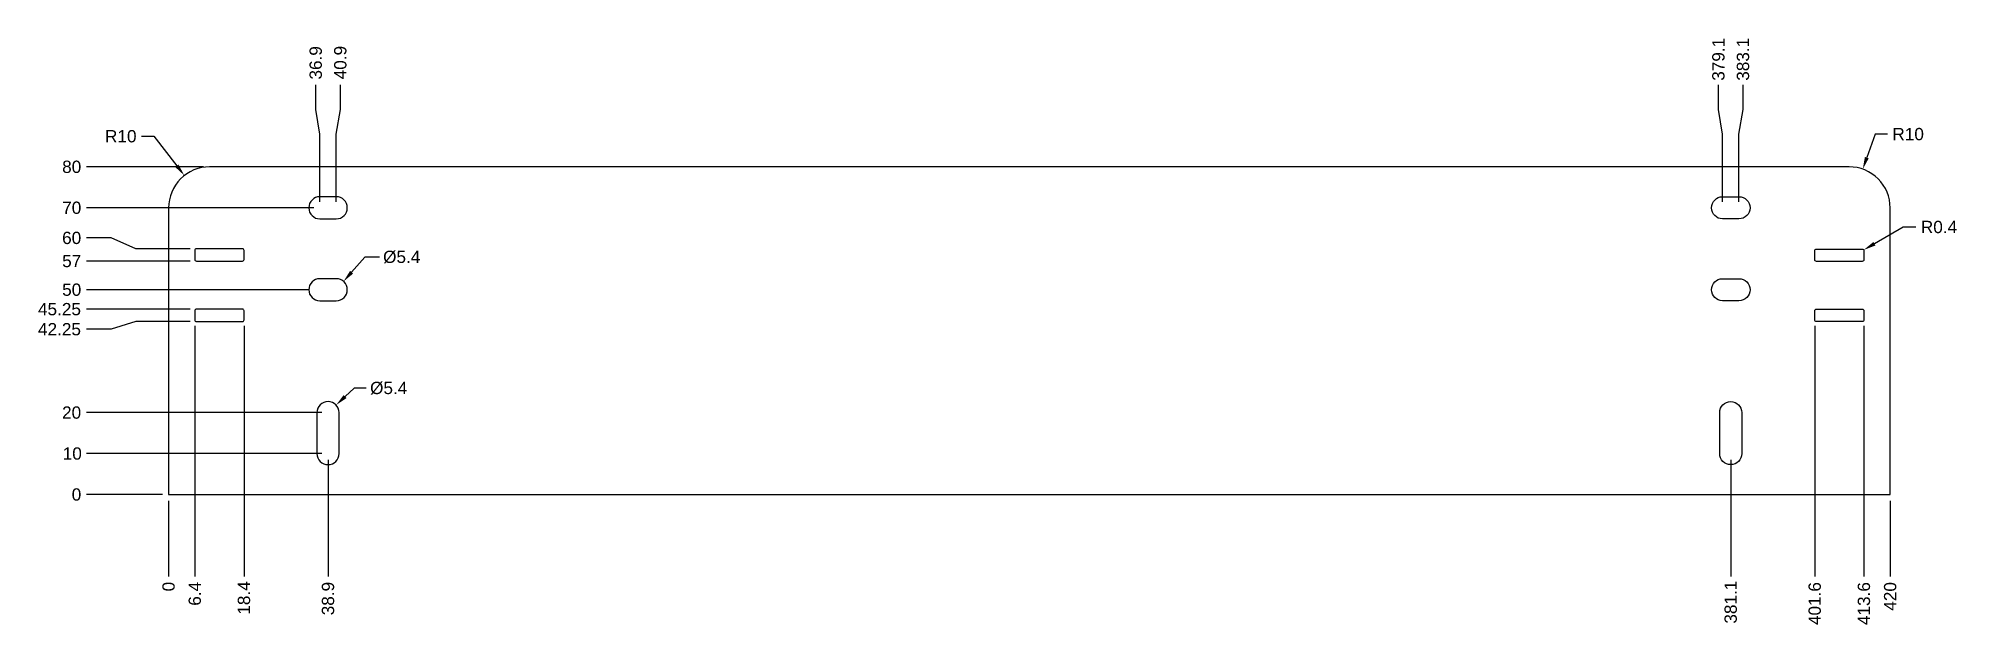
# Model space of a CAD drawing. Header units: millimetres. Extents: x -32 to 436, y -32 to 111.
import ezdxf

# ---------------------------------------------------------------- set-up
doc = ezdxf.new("R2010")
doc.units = ezdxf.units.MM
doc.layers.add('Dimensions', color=7, linetype='Continuous')
doc.layers.add('Parts', color=7, linetype='Continuous')
doc.styles.get("Standard").update_dxf_attribs({"font": 'arial.ttf'})
doc.dimstyles.new('Copy of Standard', dxfattribs={"dimtxt": 3, "dimasz": 3, "dimexe": 3, "dimexo": 1.5, "dimgap": 1.5, "dimtad": 0, "dimtoh": 1, "dimdsep": 46, "dimtxsty": 'Standard', "dimcen": 0, "dimadec": 0, "dimazin": 2, "dimtfac": 1, "dimtofl": 0, "dimtmove": 0, "dimatfit": 3, "dimfxl": 1, "dimtolj": 1, "dimtzin": 0, "dimarcsym": 0})

# ---------------------------------------------------------------- blocks, each defined once
blk = doc.blocks.new('*D1')
at = {"layer": 'Defpoints', "color": 0}
for p in [(38.9, 10), (0, 0), (38.9, -20)]:
    blk.add_point(p, dxfattribs=at)
at = {"layer": 'Dimensions', "color": 0, "lineweight": -2}
blk.add_line((38.9, 8.5), (38.9, -20), dxfattribs=at)
at = {"layer": 'Dimensions', "color": 0, "insert": (38.9, -25.394), "char_height": 3, "attachment_point": 5, "rotation": 90}
blk.add_mtext('\\A1;38.9', dxfattribs=at)
blk = doc.blocks.new('*D2')
at = {"layer": 'Defpoints', "color": 0}
for p in [(381.1, 10), (0, 0), (381.1, -20)]:
    blk.add_point(p, dxfattribs=at)
at = {"layer": 'Dimensions', "color": 0, "lineweight": -2}
blk.add_line((381.1, 8.5), (381.1, -20), dxfattribs=at)
at = {"layer": 'Dimensions', "color": 0, "insert": (381.1, -26.2655), "char_height": 3, "attachment_point": 5, "rotation": 90}
blk.add_mtext('\\A1;381.1', dxfattribs=at)
blk = doc.blocks.new('*D3')
at = {"layer": 'Defpoints', "color": 0}
for p in [(35.9, 100), (36.9, 70), (0, 0)]:
    blk.add_point(p, dxfattribs=at)
at = {"layer": 'Dimensions', "color": 0, "lineweight": -2}
for p, q in [((35.9, 94), (35.9, 100)), ((36.9, 88), (35.9, 94)), ((36.9, 71.5), (36.9, 88))]:
    blk.add_line(p, q, dxfattribs=at)
at = {"layer": 'Dimensions', "color": 0, "insert": (35.9, 105.394), "char_height": 3, "attachment_point": 5, "rotation": 90}
blk.add_mtext('\\A1;36.9', dxfattribs=at)
blk = doc.blocks.new('*D4')
at = {"layer": 'Defpoints', "color": 0}
for p in [(41.9, 100), (40.9, 70), (0, 0)]:
    blk.add_point(p, dxfattribs=at)
at = {"layer": 'Dimensions', "color": 0, "lineweight": -2}
for p, q in [((41.9, 94), (41.9, 100)), ((40.9, 88), (41.9, 94)), ((40.9, 71.5), (40.9, 88))]:
    blk.add_line(p, q, dxfattribs=at)
at = {"layer": 'Dimensions', "color": 0, "insert": (41.9, 105.4555), "char_height": 3, "attachment_point": 5, "rotation": 90}
blk.add_mtext('\\A1;40.9', dxfattribs=at)
blk = doc.blocks.new('*D5')
at = {"layer": 'Defpoints', "color": 0}
for p in [(378.1, 100), (379.1, 70), (0, 0)]:
    blk.add_point(p, dxfattribs=at)
at = {"layer": 'Dimensions', "color": 0, "lineweight": -2}
for p, q in [((378.1, 94), (378.1, 100)), ((379.1, 88), (378.1, 94)), ((379.1, 71.5), (379.1, 88))]:
    blk.add_line(p, q, dxfattribs=at)
at = {"layer": 'Dimensions', "color": 0, "insert": (378.1, 106.2655), "char_height": 3, "attachment_point": 5, "rotation": 90}
blk.add_mtext('\\A1;379.1', dxfattribs=at)
blk = doc.blocks.new('*D6')
at = {"layer": 'Defpoints', "color": 0}
for p in [(384.1, 100), (383.1, 70), (0, 0)]:
    blk.add_point(p, dxfattribs=at)
at = {"layer": 'Dimensions', "color": 0, "lineweight": -2}
for p, q in [((384.1, 94), (384.1, 100)), ((383.1, 88), (384.1, 94)), ((383.1, 71.5), (383.1, 88))]:
    blk.add_line(p, q, dxfattribs=at)
at = {"layer": 'Dimensions', "color": 0, "insert": (384.1, 106.2655), "char_height": 3, "attachment_point": 5, "rotation": 90}
blk.add_mtext('\\A1;383.1', dxfattribs=at)
blk = doc.blocks.new('*D7')
at = {"layer": 'Defpoints', "color": 0}
for p in [(6.4, 42.65), (0, 0), (6.4, -20)]:
    blk.add_point(p, dxfattribs=at)
at = {"layer": 'Dimensions', "color": 0, "lineweight": -2}
blk.add_line((6.4, 41.15), (6.4, -20), dxfattribs=at)
at = {"layer": 'Dimensions', "color": 0, "insert": (6.4, -24.2315), "char_height": 3, "attachment_point": 5, "rotation": 90}
blk.add_mtext('\\A1;6.4', dxfattribs=at)
blk = doc.blocks.new('*D8')
at = {"layer": 'Defpoints', "color": 0}
for p in [(18.4, 42.65), (0, 0), (18.4, -20)]:
    blk.add_point(p, dxfattribs=at)
at = {"layer": 'Dimensions', "color": 0, "lineweight": -2}
blk.add_line((18.4, 41.15), (18.4, -20), dxfattribs=at)
at = {"layer": 'Dimensions', "color": 0, "insert": (18.4, -25.2455), "char_height": 3, "attachment_point": 5, "rotation": 90}
blk.add_mtext('\\A1;18.4', dxfattribs=at)
blk = doc.blocks.new('*D9')
at = {"layer": 'Defpoints', "color": 0}
for p in [(-20, 62.64), (6.8, 60), (0, 0)]:
    blk.add_point(p, dxfattribs=at)
at = {"layer": 'Dimensions', "color": 0, "lineweight": -2}
for p, q in [((-14, 62.64), (-20, 62.64)), ((-8, 60), (-14, 62.64)), ((5.3, 60), (-8, 60))]:
    blk.add_line(p, q, dxfattribs=at)
at = {"layer": 'Dimensions', "color": 0, "insert": (-23.65, 62.64), "char_height": 3, "attachment_point": 5}
blk.add_mtext('\\A1;60', dxfattribs=at)
blk = doc.blocks.new('*D10')
at = {"layer": 'Defpoints', "color": 0}
for p in [(-20, 57), (6.8, 57), (0, 0)]:
    blk.add_point(p, dxfattribs=at)
at = {"layer": 'Dimensions', "color": 0, "lineweight": -2}
blk.add_line((5.3, 57), (-20, 57), dxfattribs=at)
at = {"layer": 'Dimensions', "color": 0, "insert": (-23.64, 57), "char_height": 3, "attachment_point": 5}
blk.add_mtext('\\A1;57', dxfattribs=at)
blk = doc.blocks.new('*D11')
at = {"layer": 'Defpoints', "color": 0}
for p in [(-20, 45.25), (6.8, 45.25), (0, 0)]:
    blk.add_point(p, dxfattribs=at)
at = {"layer": 'Dimensions', "color": 0, "lineweight": -2}
blk.add_line((5.3, 45.25), (-20, 45.25), dxfattribs=at)
at = {"layer": 'Dimensions', "color": 0, "insert": (-26.627, 45.25), "char_height": 3, "attachment_point": 5}
blk.add_mtext('\\A1;45.25', dxfattribs=at)
blk = doc.blocks.new('*D12')
at = {"layer": 'Defpoints', "color": 0}
for p in [(6.8, 42.25), (-20, 40.35), (0, 0)]:
    blk.add_point(p, dxfattribs=at)
at = {"layer": 'Dimensions', "color": 0, "lineweight": -2}
for p, q in [((-8, 42.25), (-14, 40.35)), ((5.3, 42.25), (-8, 42.25)), ((-14, 40.35), (-20, 40.35))]:
    blk.add_line(p, q, dxfattribs=at)
at = {"layer": 'Dimensions', "color": 0, "insert": (-26.63, 40.35), "char_height": 3, "attachment_point": 5}
blk.add_mtext('\\A1;42.25', dxfattribs=at)
blk = doc.blocks.new('*D13')
at = {"layer": 'Defpoints', "color": 0}
for p in [(-20, 0), (0, 0), (0, 0)]:
    blk.add_point(p, dxfattribs=at)
at = {"layer": 'Dimensions', "color": 0, "lineweight": -2}
blk.add_line((-1.5, 0), (-20, 0), dxfattribs=at)
at = {"layer": 'Dimensions', "color": 0, "insert": (-22.4765, 0), "char_height": 3, "attachment_point": 5}
blk.add_mtext('\\A1;0', dxfattribs=at)
blk = doc.blocks.new('*D14')
at = {"layer": 'Defpoints', "color": 0}
for p in [(0, 0), (0, 0), (0, -20)]:
    blk.add_point(p, dxfattribs=at)
at = {"layer": 'Dimensions', "color": 0, "lineweight": -2}
blk.add_line((0, -1.5), (0, -20), dxfattribs=at)
at = {"layer": 'Dimensions', "color": 0, "insert": (0, -22.4765), "char_height": 3, "attachment_point": 5, "rotation": 90}
blk.add_mtext('\\A1;0', dxfattribs=at)
blk = doc.blocks.new('*D15')
at = {"layer": 'Defpoints', "color": 0}
for p in [(-20, 80), (10, 80), (0, 0)]:
    blk.add_point(p, dxfattribs=at)
at = {"layer": 'Dimensions', "color": 0, "lineweight": -2}
blk.add_line((8.5, 80), (-20, 80), dxfattribs=at)
at = {"layer": 'Dimensions', "color": 0, "insert": (-23.642, 80), "char_height": 3, "attachment_point": 5}
blk.add_mtext('\\A1;80', dxfattribs=at)
blk = doc.blocks.new('*D16')
at = {"layer": 'Defpoints', "color": 0}
for p in [(0, 0), (420, 0), (420, -20)]:
    blk.add_point(p, dxfattribs=at)
at = {"layer": 'Dimensions', "color": 0, "lineweight": -2}
blk.add_line((420, -1.5), (420, -20), dxfattribs=at)
at = {"layer": 'Dimensions', "color": 0, "insert": (420, -24.8645), "char_height": 3, "attachment_point": 5, "rotation": 90}
blk.add_mtext('\\A1;420', dxfattribs=at)
blk = doc.blocks.new('*D17')
at = {"layer": 'Defpoints', "color": 0}
for p in [(401.6, 42.65), (0, 0), (401.6, -20)]:
    blk.add_point(p, dxfattribs=at)
at = {"layer": 'Dimensions', "color": 0, "lineweight": -2}
blk.add_line((401.6, 41.15), (401.6, -20), dxfattribs=at)
at = {"layer": 'Dimensions', "color": 0, "insert": (401.6, -26.6165), "char_height": 3, "attachment_point": 5, "rotation": 90}
blk.add_mtext('\\A1;401.6', dxfattribs=at)
blk = doc.blocks.new('*D18')
at = {"layer": 'Defpoints', "color": 0}
for p in [(413.6, 42.65), (0, 0), (413.6, -20)]:
    blk.add_point(p, dxfattribs=at)
at = {"layer": 'Dimensions', "color": 0, "lineweight": -2}
blk.add_line((413.6, 41.15), (413.6, -20), dxfattribs=at)
at = {"layer": 'Dimensions', "color": 0, "insert": (413.6, -26.6165), "char_height": 3, "attachment_point": 5, "rotation": 90}
blk.add_mtext('\\A1;413.6', dxfattribs=at)
blk = doc.blocks.new('*D19')
at = {"layer": 'Defpoints', "color": 0}
for p in [(-20, 10), (38.9, 10), (0, 0)]:
    blk.add_point(p, dxfattribs=at)
at = {"layer": 'Dimensions', "color": 0, "lineweight": -2}
blk.add_line((37.4, 10), (-20, 10), dxfattribs=at)
at = {"layer": 'Dimensions', "color": 0, "insert": (-23.4995, 10), "char_height": 3, "attachment_point": 5}
blk.add_mtext('\\A1;10', dxfattribs=at)
blk = doc.blocks.new('*D20')
at = {"layer": 'Defpoints', "color": 0}
for p in [(-20, 20), (38.9, 20), (0, 0)]:
    blk.add_point(p, dxfattribs=at)
at = {"layer": 'Dimensions', "color": 0, "lineweight": -2}
blk.add_line((37.4, 20), (-20, 20), dxfattribs=at)
at = {"layer": 'Dimensions', "color": 0, "insert": (-23.666, 20), "char_height": 3, "attachment_point": 5}
blk.add_mtext('\\A1;20', dxfattribs=at)
blk = doc.blocks.new('*D21')
at = {"layer": 'Defpoints', "color": 0}
for p in [(-20, 50), (35.9, 50), (0, 0)]:
    blk.add_point(p, dxfattribs=at)
at = {"layer": 'Dimensions', "color": 0, "lineweight": -2}
blk.add_line((34.4, 50), (-20, 50), dxfattribs=at)
at = {"layer": 'Dimensions', "color": 0, "insert": (-23.6405, 50), "char_height": 3, "attachment_point": 5}
blk.add_mtext('\\A1;50', dxfattribs=at)
blk = doc.blocks.new('*D22')
at = {"layer": 'Defpoints', "color": 0}
for p in [(-20, 70), (36.9, 70), (0, 0)]:
    blk.add_point(p, dxfattribs=at)
at = {"layer": 'Dimensions', "color": 0, "lineweight": -2}
blk.add_line((35.4, 70), (-20, 70), dxfattribs=at)
at = {"layer": 'Dimensions', "color": 0, "insert": (-23.6285, 70), "char_height": 3, "attachment_point": 5}
blk.add_mtext('\\A1;70', dxfattribs=at)
blk = doc.blocks.new('*D23')
at = {"layer": 'Defpoints', "color": 0}
for p in [(3.85, 77.89), (10, 70)]:
    blk.add_point(p, dxfattribs=at)
at = {"layer": 'Dimensions', "color": 0, "lineweight": -2}
for p, q in [((-6.6, 87.46), (-3.6, 87.46)), ((-3.6, 87.46), (2.01, 80.26))]:
    blk.add_line(p, q, dxfattribs=at)
at = {"layer": 'Dimensions', "color": 0}
blk.add_solid([(1.62, 79.95), (2.41, 80.56), (3.85, 77.89)], dxfattribs=at)
at = {"layer": 'Dimensions', "color": 0, "insert": (-11.67, 87.46), "char_height": 3, "attachment_point": 5}
blk.add_mtext('\\A1;R10', dxfattribs=at)
blk = doc.blocks.new('*D24')
at = {"layer": 'Defpoints', "color": 0}
for p in [(413.31, 79.44), (410, 70)]:
    blk.add_point(p, dxfattribs=at)
at = {"layer": 'Dimensions', "color": 0, "lineweight": -2}
for p, q in [((416.31, 87.98), (414.3, 82.27)), ((419.31, 87.98), (416.31, 87.98))]:
    blk.add_line(p, q, dxfattribs=at)
at = {"layer": 'Dimensions', "color": 0}
blk.add_solid([(413.83, 82.43), (414.77, 82.1), (413.31, 79.44)], dxfattribs=at)
at = {"layer": 'Dimensions', "color": 0, "insert": (424.38, 87.98), "char_height": 3, "attachment_point": 5}
blk.add_mtext('\\A1;R10', dxfattribs=at)
blk = doc.blocks.new('*D25')
at = {"layer": 'Defpoints', "color": 0}
for p in [(413.2, 59.52), (413.55, 59.72)]:
    blk.add_point(p, dxfattribs=at)
at = {"layer": 'Dimensions', "color": 0, "lineweight": -2}
for p, q in [((423.16, 65.31), (416.14, 61.23)), ((426.25, 65.31), (423.16, 65.31))]:
    blk.add_line(p, q, dxfattribs=at)
at = {"layer": 'Dimensions', "color": 0}
blk.add_solid([(415.89, 61.66), (416.39, 60.8), (413.55, 59.72)], dxfattribs=at)
at = {"layer": 'Dimensions', "color": 0, "insert": (431.91, 65.31), "char_height": 3, "attachment_point": 5}
blk.add_mtext('\\A1;R0.4', dxfattribs=at)
blk = doc.blocks.new('*D26')
at = {"layer": 'Defpoints', "color": 0}
for p in [(42.68, 52.03), (39.12, 47.97)]:
    blk.add_point(p, dxfattribs=at)
at = {"layer": 'Dimensions', "color": 0, "lineweight": -2}
for p, q in [((47.87, 57.98), (44.65, 54.29)), ((51.41, 57.98), (47.87, 57.98))]:
    blk.add_line(p, q, dxfattribs=at)
at = {"layer": 'Dimensions', "color": 0}
blk.add_solid([(44.27, 54.62), (45.03, 53.96), (42.68, 52.03)], dxfattribs=at)
at = {"layer": 'Dimensions', "color": 0, "insert": (56.87, 57.98), "char_height": 3, "attachment_point": 5}
blk.add_mtext('\\A1;%%c5.4', dxfattribs=at)
blk = doc.blocks.new('*D27')
at = {"layer": 'Defpoints', "color": 0}
for p in [(40.86, 21.85), (36.94, 18.15)]:
    blk.add_point(p, dxfattribs=at)
at = {"layer": 'Dimensions', "color": 0, "lineweight": -2}
for p in [(43.05, 23.91), (48.23, 25.97)]:
    blk.add_line(p, (45.23, 25.97), dxfattribs=at)
at = {"layer": 'Dimensions', "color": 0}
blk.add_solid([(42.7, 24.28), (43.39, 23.55), (40.86, 21.85)], dxfattribs=at)
at = {"layer": 'Dimensions', "color": 0, "insert": (53.69, 25.97), "char_height": 3, "attachment_point": 5}
blk.add_mtext('\\A1;%%c5.4', dxfattribs=at)

msp = doc.modelspace()

# ---------------------------------------------------------------- linework, layer by layer
at = {"layer": 'Parts'}
for points in [[(420, 0), (420, 70, 0.4142136), (410, 80), (10, 80, 0.4142136), (0, 70), (0, 0)], [(36.9, 67.3), (40.9, 67.3, 1), (40.9, 72.7), (36.9, 72.7, 1)], [(383.1, 67.3), (379.1, 67.3, -1), (379.1, 72.7), (383.1, 72.7, -1)], [(18, 60), (6.8, 60, 0.4142136), (6.4, 59.6), (6.4, 57.4, 0.4142136), (6.8, 57), (18, 57, 0.4142136), (18.4, 57.4), (18.4, 59.6, 0.4142136)], [(402, 59.92), (413.2, 59.92, -0.4142136), (413.6, 59.52), (413.6, 57.32, -0.4142136), (413.2, 56.92), (402, 56.92, -0.4142136), (401.6, 57.32), (401.6, 59.52, -0.4142136)], [(40.9, 47.3, 1), (40.9, 52.7), (36.9, 52.7, 1), (36.9, 47.3)], [(379.1, 47.3, -1), (379.1, 52.7), (383.1, 52.7, -1), (383.1, 47.3)], [(18, 45.25), (6.8, 45.25, 0.4142136), (6.4, 44.85), (6.4, 42.65, 0.4142136), (6.8, 42.25), (18, 42.25, 0.4142136), (18.4, 42.65), (18.4, 44.85, 0.4142136)], [(402, 45.25), (413.2, 45.25, -0.4142136), (413.6, 44.85), (413.6, 42.65, -0.4142136), (413.2, 42.25), (402, 42.25, -0.4142136), (401.6, 42.65), (401.6, 44.85, -0.4142136)], [(36.2, 10, 1), (41.6, 10), (41.6, 20, 1), (36.2, 20)], [(383.8, 10, -1), (378.4, 10), (378.4, 20, -1), (383.8, 20)]]:
    msp.add_lwpolyline(points, format="xyb", close=True, dxfattribs=at)

# ---------------------------------------------------------------- dimensions: what is measured, and where the dimension line sits
at = {"layer": 'Dimensions'}
for feature_location, offset, dtype, picture, middle in [((379.1, 70), (-1, 30), 1, '*D5', (378.1, 106.266)), ((383.1, 70), (1, 30), 1, '*D6', (384.1, 106.266)), ((40.9, 70), (1, 30), 1, '*D4', (41.9, 105.456)), ((36.9, 70), (-1, 30), 1, '*D3', (35.9, 105.394)), ((10, 80), (-30, 0), 0, '*D15', (-23.642, 80)), ((36.9, 70), (-56.9, 0), 0, '*D22', (-23.628, 70)), ((6.8, 60), (-26.8, 2.639), 0, '*D9', (-23.649, 62.639)), ((6.8, 57), (-26.8, 0), 0, '*D10', (-23.645, 57)), ((35.9, 50), (-55.9, 0), 0, '*D21', (-23.64, 50)), ((6.8, 45.25), (-26.8, 0), 0, '*D11', (-26.627, 45.25)), ((6.8, 42.25), (-26.8, -1.903), 0, '*D12', (-26.627, 40.347)), ((6.4, 42.65), (0, -62.65), 1, '*D7', (6.4, -24.231)), ((18.4, 42.65), (0, -62.65), 1, '*D8', (18.4, -25.245)), ((401.6, 42.65), (0, -62.65), 1, '*D17', (401.6, -26.616)), ((413.6, 42.65), (0, -62.65), 1, '*D18', (413.6, -26.616)), ((38.9, 20), (-58.9, 0), 0, '*D20', (-23.666, 20)), ((38.9, 10), (-58.9, 0), 0, '*D19', (-23.5, 10)), ((38.9, 10), (0, -30), 1, '*D1', (38.9, -25.394)), ((381.1, 10), (0, -30), 1, '*D2', (381.1, -26.265)), ((0, 0), (-20, 0), 0, '*D13', (-22.4765, 0)), ((0, 0), (0, -20), 1, '*D14', (0, -22.4765)), ((420, 0), (0, -20), 1, '*D16', (420, -24.865))]:
    dim = msp.add_ordinate_dim(feature_location=feature_location, offset=offset, dtype=dtype, origin=(0, 0), dimstyle='Copy of Standard', dxfattribs=at)
    dim.commit()
    dim.dimension.update_dxf_attribs({"geometry": picture, "text_midpoint": middle})
for center, mpoint, picture, middle in [((10, 70), (3.855, 77.889), '*D23', (-11.674, 87.457)), ((410, 70), (413.31, 79.436), '*D24', (424.382, 87.985)), ((413.2, 59.52), (413.546, 59.721), '*D25', (431.907, 65.314))]:
    dim = msp.add_radius_dim(center=center, mpoint=mpoint, dimstyle='Copy of Standard', dxfattribs=at)
    dim.commit()
    dim.dimension.update_dxf_attribs({"geometry": picture, "text_midpoint": middle, "dimtype": 132})
dim = msp.add_diameter_dim_2p(p1=(39.124, 47.966), p2=(42.676, 52.034), dimstyle='Copy of Standard', dxfattribs=at)
dim.commit()
dim.dimension.update_dxf_attribs({"geometry": '*D26', "text_midpoint": (56.87, 57.98), "dimtype": 131})
dim = msp.add_diameter_dim_2p(p1=(36.936, 18.147), p2=(40.864, 21.853), dimstyle='Copy of Standard', dxfattribs=at)
dim.commit()
dim.dimension.update_dxf_attribs({"geometry": '*D27', "text_midpoint": (53.685, 25.97)})

doc.saveas('drawing.dxf')
